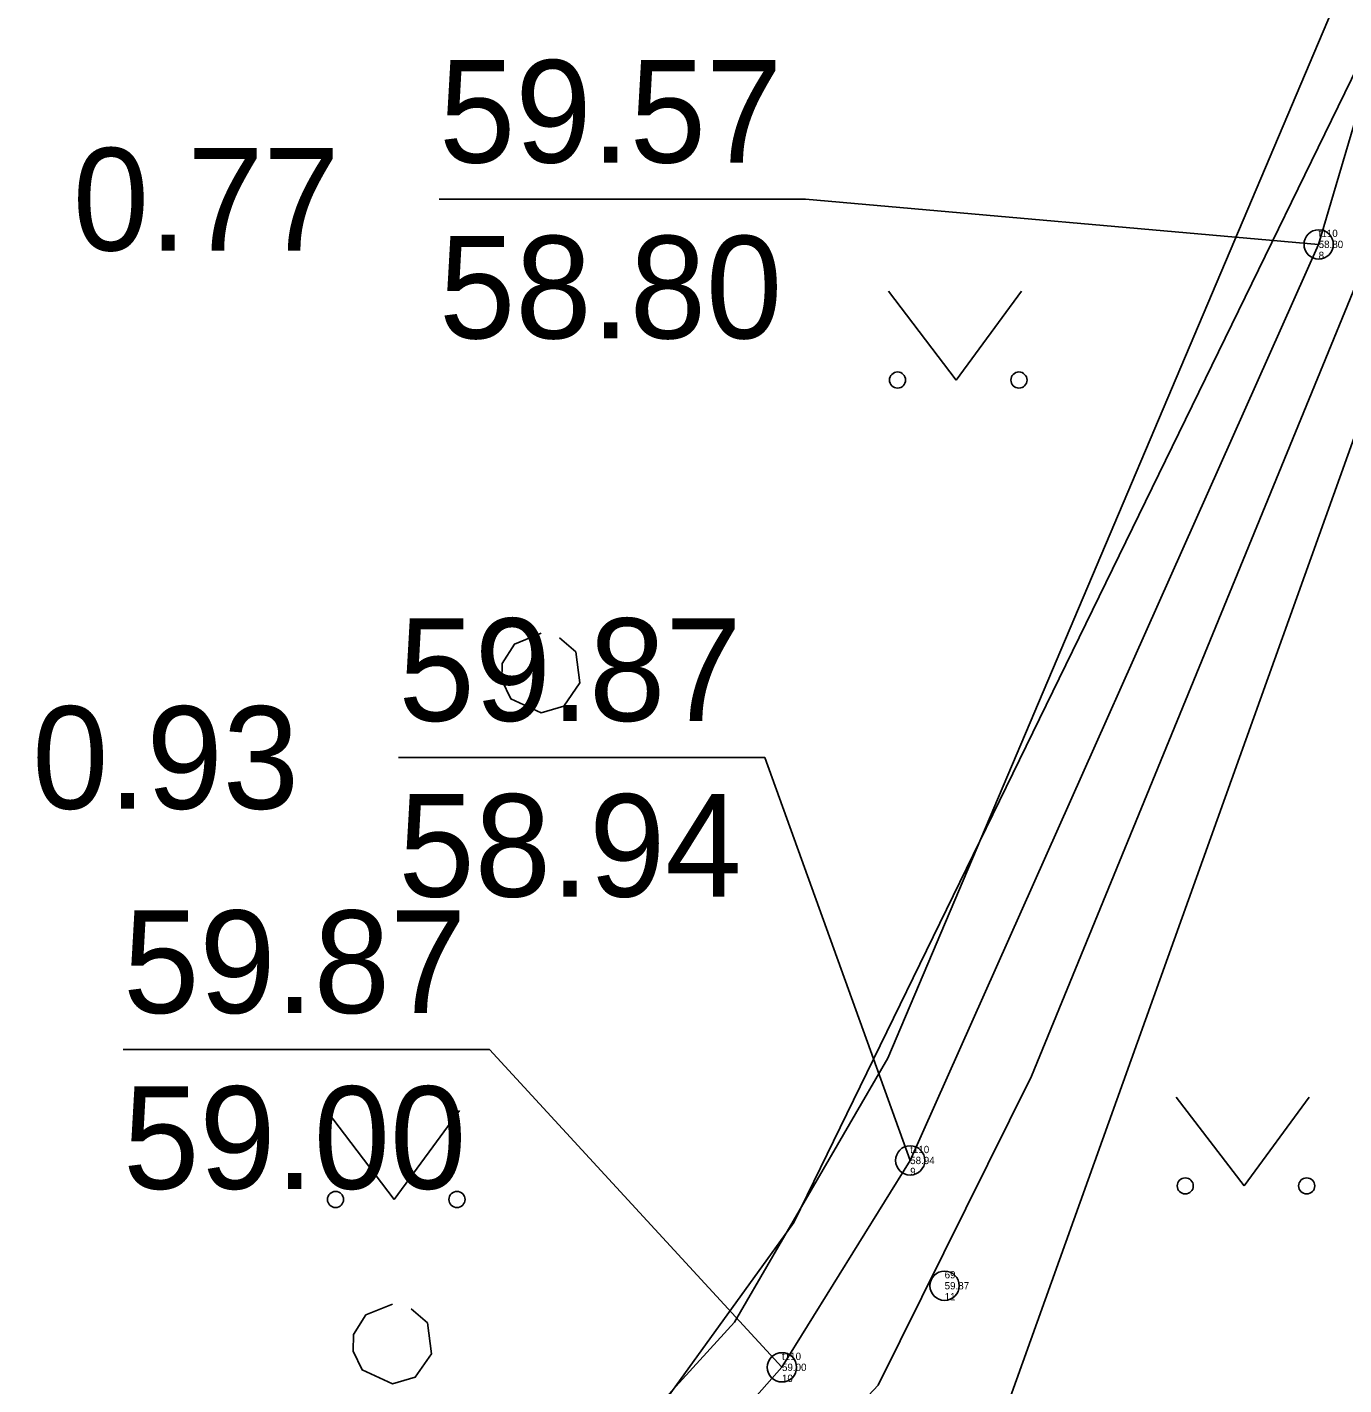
# Model space of a CAD drawing. Extents: x 635025 to 635136, y 6467970 to 6468131.
# Drawn here: x 635075.42 to 635084.4, y 6468081.59 to 6468090.85 of the extents above; entities that cross this region are included whole.
import ezdxf

# ---------------------------------------------------------------- set-up
doc = ezdxf.new("R2010")
doc.units = 0
for name, color, linetype in [('HALJASTUS', 7, 'Continuous'), ('KOORDPUNKT', 7, 'Continuous'), ('MOOTKOOD', 7, 'Continuous'), ('MOOTKORG-EH2000', 7, 'Continuous'), ('MOOTMPUNKT', 7, 'Continuous'), ('MOOTNR', 7, 'Continuous'), ('MOOTPIIR', 7, 'Continuous'), ('MPKAABEL', 7, 'Continuous')]:
    doc.layers.add(name, color=color, linetype=linetype)

msp = doc.modelspace()

# ---------------------------------------------------------------- linework, layer by layer
at = {"layer": 'HALJASTUS'}
for p, q in [((635081.2944, 6468089.0507), (635081.7578, 6468088.444)), ((635081.7578, 6468088.444), (635082.2034, 6468089.0507)), ((635083.2581, 6468083.5501), (635083.7215, 6468082.9434)), ((635083.7215, 6468082.9434), (635084.1671, 6468083.5501)), ((635077.4586, 6468083.4573), (635077.922, 6468082.8506)), ((635077.922, 6468082.8506), (635078.3676, 6468083.4573))]:
    msp.add_line(p, q, dxfattribs=at)
for points in [[(635079.0504, 6468086.6849), (635079.1619, 6468086.5884), (635079.189, 6468086.3781), (635079.0792, 6468086.2179), (635078.924, 6468086.1719), (635078.7169, 6468086.2673), (635078.6553, 6468086.3945), (635078.6575, 6468086.5101), (635078.7423, 6468086.6422), (635078.924, 6468086.7161)], [(635078.0364, 6468082.1049), (635078.1479, 6468082.0084), (635078.175, 6468081.7981), (635078.0652, 6468081.6379), (635077.91, 6468081.5919), (635077.7029, 6468081.6873), (635077.6413, 6468081.8145), (635077.6435, 6468081.9301), (635077.7283, 6468082.0622), (635077.91, 6468082.1361)]]:
    msp.add_lwpolyline(points, dxfattribs=at)
for centre in [(635081.3568, 6468088.444), (635082.1855, 6468088.444), (635083.3205, 6468082.9434), (635084.1493, 6468082.9434), (635077.521, 6468082.8506), (635078.3498, 6468082.8506)]:
    msp.add_circle(centre, 0.055, dxfattribs=at)
at = {"layer": 'KOORDPUNKT'}
for points in [[(635084.231, 6468089.37), (635080.7274, 6468089.6781), (635078.2274, 6468089.6781)], [(635081.443, 6468083.117), (635080.4501, 6468085.8674), (635077.9501, 6468085.8674)], [(635080.568, 6468081.705), (635078.5709, 6468083.8733), (635076.0709, 6468083.8733)]]:
    msp.add_lwpolyline(points, dxfattribs=at)
at = {"layer": 'MOOTMPUNKT'}
for centre in [(635084.231, 6468089.37), (635081.443, 6468083.117), (635081.678, 6468082.262), (635080.568, 6468081.705)]:
    msp.add_circle(centre, 0.1, dxfattribs=at)
at = {"layer": 'MOOTPIIR'}
for points in [[(635086.4546, 6468093.9019), (635082.2704, 6468083.6934), (635081.2243, 6468081.5827), (635077.339, 6468077.4358), (635076.349, 6468075.381), (635074.0514, 6468066.8071), (635070.8385, 6468053.0962)], [(635070.1006, 6468053.1429), (635071.9406, 6468061.5488), (635075.4523, 6468075.9041), (635076.461, 6468077.8654), (635080.2437, 6468082.0123), (635081.2897, 6468083.8149), (635084.3812, 6468091.1093)]]:
    msp.add_lwpolyline(points, dxfattribs=at)
at = {"layer": 'MPKAABEL'}
for points in [[(635062.561, 6468046.771), (635062.946, 6468046.652), (635064.247, 6468046.447), (635067.147, 6468045.412), (635067.939, 6468045.454), (635068.394, 6468045.872), (635070.064, 6468051.627), (635072.079, 6468060.641), (635074.416, 6468070.544), (635075.968, 6468075.783), (635076.688, 6468077.203), (635078.84, 6468079.75), (635080.568, 6468081.705), (635081.443, 6468083.117), (635084.231, 6468089.37), (635084.797, 6468091.285), (635086.185, 6468094.09), (635087.314, 6468096.326), (635087.547, 6468097.18), (635087.3563, 6468097.5131)], [(635062.561, 6468046.771), (635062.946, 6468046.652), (635064.247, 6468046.447), (635067.147, 6468045.412), (635067.939, 6468045.454), (635068.394, 6468045.872), (635070.064, 6468051.627), (635072.079, 6468060.641), (635074.416, 6468070.544), (635075.968, 6468075.783), (635076.688, 6468077.203), (635078.84, 6468079.75), (635080.568, 6468081.705), (635081.443, 6468083.117), (635084.231, 6468089.37), (635084.797, 6468091.285), (635086.185, 6468094.09), (635087.314, 6468096.326), (635087.547, 6468097.18), (635087.3563, 6468097.5131)], [(635071.8401, 6468034.2359), (635066.421, 6468036.028), (635065.551, 6468036.558), (635065.233, 6468037.285), (635069.169, 6468050.782), (635072.365, 6468063.993), (635075.545, 6468076.164), (635075.988, 6468077.407), (635079.75, 6468081.449), (635080.65, 6468082.693), (635084.7705, 6468091.1482), (635087.2338, 6468095.0693), (635088.185, 6468096.0845)], [(635088.185, 6468096.0845), (635087.228, 6468094.565), (635086.051, 6468092.455), (635081.081, 6468078.584), (635079.609, 6468074.131), (635077.64, 6468067.975), (635074.584, 6468059.516), (635071.817, 6468051.59), (635070.683, 6468048.364), (635070.65, 6468048.157), (635070.835, 6468046.916), (635071.255, 6468046.32), (635073.834, 6468045.37), (635075.6181, 6468044.7703)]]:
    msp.add_lwpolyline(points, dxfattribs=at)

# ---------------------------------------------------------------- texts
at = {"layer": 'KOORDPUNKT'}
for s, p in [('59.57', (635078.2274, 6468089.9281)), ('0.77', (635075.7274, 6468089.3281)), ('58.80', (635078.2274, 6468088.7281)), ('59.87', (635077.9501, 6468086.1174)), ('0.93', (635075.4501, 6468085.5174)), ('58.94', (635077.9501, 6468084.9174)), ('59.87', (635076.0709, 6468084.1233)), ('59.00', (635076.0709, 6468082.9233))]:
    msp.add_text(s, height=0.7, dxfattribs=at).set_placement(p)
at = {"layer": 'MOOTKOOD'}
for s, p in [('t110', (635084.231, 6468089.42)), ('t110', (635081.443, 6468083.167)), ('69', (635081.678, 6468082.312)), ('t110', (635080.568, 6468081.755))]:
    msp.add_text(s, height=0.05, dxfattribs=at).set_placement(p)
at = {"layer": 'MOOTKORG-EH2000'}
for s, p in [('58.80', (635084.231, 6468089.345)), ('58.94', (635081.443, 6468083.092)), ('59.87', (635081.678, 6468082.237)), ('59.00', (635080.568, 6468081.68))]:
    msp.add_text(s, height=0.05, dxfattribs=at).set_placement(p)
at = {"layer": 'MOOTNR'}
for s, p in [('8', (635084.231, 6468089.27)), ('9', (635081.443, 6468083.017)), ('11', (635081.678, 6468082.162)), ('10', (635080.568, 6468081.605))]:
    msp.add_text(s, height=0.05, dxfattribs=at).set_placement(p)

doc.saveas('drawing.dxf')
